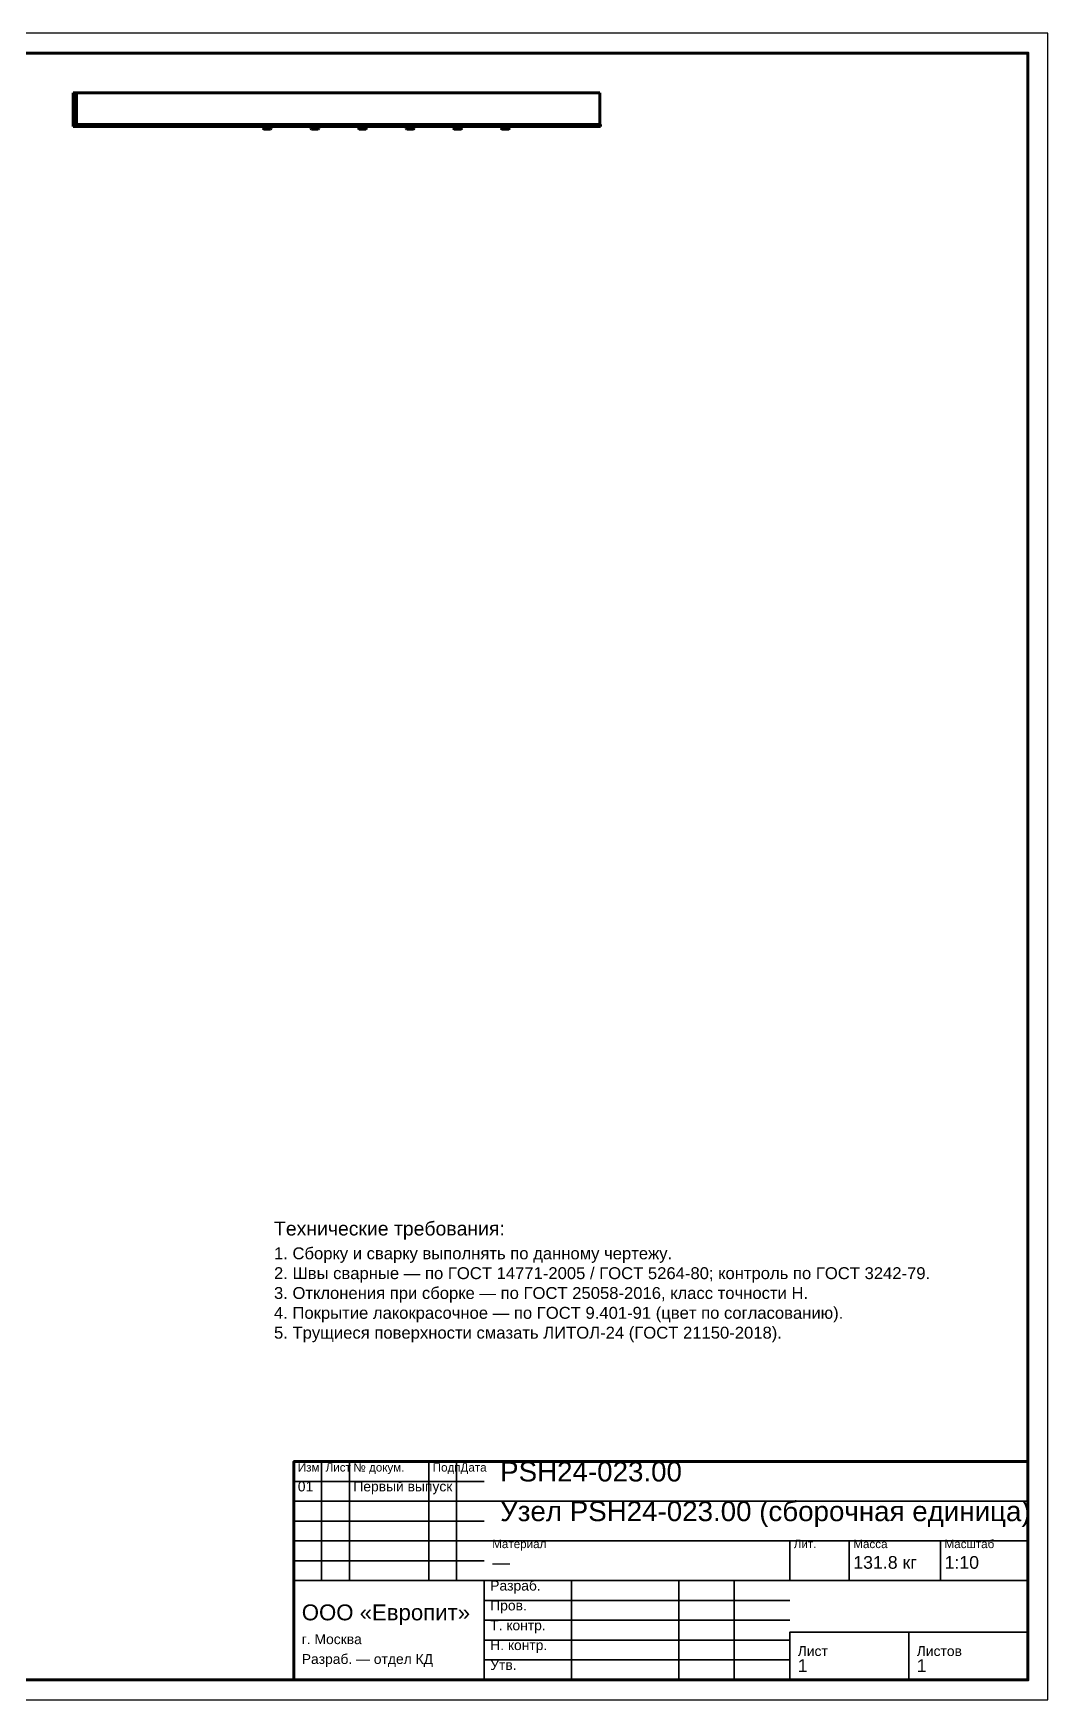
# Model space of a CAD drawing. Header units: millimetres. Extents: x 0 to 594, y 0 to 420.
# Drawn here: x 338.3 to 594, y 0 to 420 of the extents above; entities that cross this region are included whole.
import ezdxf

# ---------------------------------------------------------------- set-up
doc = ezdxf.new("R2010")
doc.units = ezdxf.units.MM
doc.styles.add('GOST', font='Arial')

msp = doc.modelspace()

# ---------------------------------------------------------------- linework, layer by layer
at = {"color": 1, "lineweight": 70}
for p, q in [((348.9, 405), (348.4, 405)), ((348.4, 397), (348.4, 405)), ((348.9, 397), (348.9, 405)), ((348.9, 405), (349.21, 405)), ((349.21, 405), (349.21, 397)), ((471.18, 405), (349.21, 405)), ((471.1, 405), (481.1, 405)), ((481.1, 397), (481.1, 405)), ((348.4, 397), (348.4, 396.5)), ((348.9, 397), (348.4, 397)), ((348.9, 396.5), (348.4, 396.5)), ((473.3, 397), (348.9, 397)), ((348.9, 397), (348.9, 396.5)), ((473.3, 396.5), (348.9, 396.5)), ((396.32, 395.98), (396.32, 396.5)), ((396.45, 395.88), (396.32, 395.98)), ((396.49, 395.81), (396.32, 395.98)), ((396.56, 395.85), (396.45, 395.88)), ((396.49, 395.81), (396.51, 395.81)), ((396.51, 395.81), (396.57, 395.81)), ((396.68, 395.88), (396.56, 395.85)), ((396.57, 395.81), (396.67, 395.81)), ((396.67, 395.81), (396.79, 395.81)), ((396.81, 395.98), (396.68, 395.88)), ((396.79, 395.81), (396.95, 395.81)), ((396.81, 395.98), (396.81, 396.5)), ((397.07, 395.88), (396.81, 395.98)), ((396.95, 395.81), (397.12, 395.81)), ((397.3, 395.85), (397.07, 395.88)), ((397.12, 395.81), (397.3, 395.81)), ((397.53, 395.88), (397.3, 395.85)), ((397.3, 395.81), (397.48, 395.81)), ((397.48, 395.81), (397.65, 395.81)), ((397.79, 395.98), (397.53, 395.88)), ((397.65, 395.81), (397.81, 395.81)), ((397.79, 395.98), (397.79, 396.5)), ((397.92, 395.88), (397.79, 395.98)), ((397.81, 395.81), (397.93, 395.81)), ((398.04, 395.85), (397.92, 395.88)), ((397.93, 395.81), (398.03, 395.81)), ((398.03, 395.81), (398.09, 395.81)), ((398.15, 395.88), (398.04, 395.85)), ((398.09, 395.81), (398.11, 395.81)), ((398.28, 395.98), (398.11, 395.81)), ((398.28, 395.98), (398.15, 395.88)), ((398.28, 395.98), (398.28, 396.5)), ((408.32, 395.98), (408.32, 396.5)), ((408.45, 395.88), (408.32, 395.98)), ((408.49, 395.81), (408.32, 395.98)), ((408.56, 395.85), (408.45, 395.88)), ((408.49, 395.81), (408.51, 395.81)), ((408.51, 395.81), (408.57, 395.81)), ((408.68, 395.88), (408.56, 395.85)), ((408.57, 395.81), (408.67, 395.81)), ((408.67, 395.81), (408.79, 395.81)), ((408.81, 395.98), (408.68, 395.88)), ((408.79, 395.81), (408.95, 395.81)), ((408.81, 395.98), (408.81, 396.5)), ((409.07, 395.88), (408.81, 395.98)), ((408.95, 395.81), (409.12, 395.81)), ((409.3, 395.85), (409.07, 395.88)), ((409.12, 395.81), (409.3, 395.81)), ((409.53, 395.88), (409.3, 395.85)), ((409.3, 395.81), (409.48, 395.81)), ((409.48, 395.81), (409.65, 395.81)), ((409.79, 395.98), (409.53, 395.88)), ((409.65, 395.81), (409.81, 395.81)), ((409.79, 395.98), (409.79, 396.5)), ((409.92, 395.88), (409.79, 395.98)), ((409.81, 395.81), (409.93, 395.81)), ((410.04, 395.85), (409.92, 395.88)), ((409.93, 395.81), (410.03, 395.81)), ((410.03, 395.81), (410.09, 395.81)), ((410.15, 395.88), (410.04, 395.85)), ((410.09, 395.81), (410.11, 395.81)), ((410.28, 395.98), (410.11, 395.81)), ((410.28, 395.98), (410.15, 395.88)), ((410.28, 395.98), (410.28, 396.5)), ((420.32, 395.98), (420.32, 396.5)), ((420.45, 395.88), (420.32, 395.98)), ((420.49, 395.81), (420.32, 395.98)), ((420.56, 395.85), (420.45, 395.88)), ((420.49, 395.81), (420.51, 395.81)), ((420.51, 395.81), (420.57, 395.81)), ((420.68, 395.88), (420.56, 395.85)), ((420.57, 395.81), (420.67, 395.81)), ((420.67, 395.81), (420.79, 395.81)), ((420.81, 395.98), (420.68, 395.88)), ((420.79, 395.81), (420.95, 395.81)), ((420.81, 395.98), (420.81, 396.5)), ((421.07, 395.88), (420.81, 395.98)), ((420.95, 395.81), (421.12, 395.81)), ((421.3, 395.85), (421.07, 395.88)), ((421.12, 395.81), (421.3, 395.81)), ((421.53, 395.88), (421.3, 395.85)), ((421.3, 395.81), (421.48, 395.81)), ((421.48, 395.81), (421.65, 395.81)), ((421.79, 395.98), (421.53, 395.88)), ((421.65, 395.81), (421.81, 395.81)), ((421.79, 395.98), (421.79, 396.5)), ((421.92, 395.88), (421.79, 395.98)), ((421.81, 395.81), (421.93, 395.81)), ((422.04, 395.85), (421.92, 395.88)), ((421.93, 395.81), (422.03, 395.81)), ((422.03, 395.81), (422.09, 395.81)), ((422.15, 395.88), (422.04, 395.85)), ((422.09, 395.81), (422.11, 395.81)), ((422.28, 395.98), (422.11, 395.81)), ((422.28, 395.98), (422.15, 395.88)), ((422.28, 395.98), (422.28, 396.5)), ((432.32, 395.98), (432.32, 396.5)), ((432.45, 395.88), (432.32, 395.98)), ((432.49, 395.81), (432.32, 395.98)), ((432.49, 395.81), (432.32, 395.98)), ((432.56, 395.85), (432.45, 395.88)), ((432.49, 395.81), (432.51, 395.81)), ((432.51, 395.81), (432.57, 395.81)), ((432.68, 395.88), (432.56, 395.85)), ((432.57, 395.81), (432.67, 395.81)), ((432.67, 395.81), (432.79, 395.81)), ((432.81, 395.98), (432.68, 395.88)), ((432.79, 395.81), (432.95, 395.81)), ((432.81, 395.98), (432.81, 396.5)), ((433.07, 395.88), (432.81, 395.98)), ((432.95, 395.81), (433.12, 395.81)), ((433.3, 395.85), (433.07, 395.88)), ((433.12, 395.81), (433.3, 395.81)), ((433.53, 395.88), (433.3, 395.85)), ((433.3, 395.81), (433.48, 395.81)), ((433.48, 395.81), (433.65, 395.81)), ((433.79, 395.98), (433.53, 395.88)), ((433.65, 395.81), (433.81, 395.81)), ((433.79, 395.98), (433.79, 396.5)), ((433.92, 395.88), (433.79, 395.98)), ((433.81, 395.81), (433.93, 395.81)), ((434.04, 395.85), (433.92, 395.88)), ((433.93, 395.81), (434.03, 395.81)), ((434.03, 395.81), (434.09, 395.81)), ((434.15, 395.88), (434.04, 395.85)), ((434.09, 395.81), (434.11, 395.81)), ((434.28, 395.98), (434.11, 395.81)), ((434.28, 395.98), (434.15, 395.88)), ((434.28, 395.98), (434.28, 396.5)), ((444.32, 395.98), (444.32, 396.5)), ((444.45, 395.88), (444.32, 395.98)), ((444.49, 395.81), (444.32, 395.98)), ((444.56, 395.85), (444.45, 395.88)), ((444.49, 395.81), (444.51, 395.81)), ((444.51, 395.81), (444.57, 395.81)), ((444.68, 395.88), (444.56, 395.85)), ((444.57, 395.81), (444.67, 395.81)), ((444.67, 395.81), (444.79, 395.81)), ((444.81, 395.98), (444.68, 395.88)), ((444.79, 395.81), (444.95, 395.81)), ((444.81, 395.98), (444.81, 396.5)), ((445.07, 395.88), (444.81, 395.98)), ((444.95, 395.81), (445.12, 395.81)), ((445.3, 395.85), (445.07, 395.88)), ((445.12, 395.81), (445.3, 395.81)), ((445.53, 395.88), (445.3, 395.85)), ((445.3, 395.81), (445.48, 395.81)), ((445.48, 395.81), (445.65, 395.81)), ((445.79, 395.98), (445.53, 395.88)), ((445.65, 395.81), (445.81, 395.81)), ((445.79, 395.98), (445.79, 396.5)), ((445.92, 395.88), (445.79, 395.98)), ((445.81, 395.81), (445.93, 395.81)), ((446.04, 395.85), (445.92, 395.88)), ((445.93, 395.81), (446.03, 395.81)), ((446.03, 395.81), (446.09, 395.81)), ((446.15, 395.88), (446.04, 395.85)), ((446.09, 395.81), (446.11, 395.81)), ((446.28, 395.98), (446.11, 395.81)), ((446.28, 395.98), (446.15, 395.88)), ((446.28, 395.98), (446.28, 396.5)), ((456.32, 395.98), (456.32, 396.5)), ((456.45, 395.88), (456.32, 395.98)), ((456.49, 395.81), (456.32, 395.98)), ((456.56, 395.85), (456.45, 395.88)), ((456.49, 395.81), (456.51, 395.81)), ((456.51, 395.81), (456.57, 395.81)), ((456.68, 395.88), (456.56, 395.85)), ((456.57, 395.81), (456.67, 395.81)), ((456.67, 395.81), (456.79, 395.81)), ((456.81, 395.98), (456.68, 395.88)), ((456.79, 395.81), (456.95, 395.81)), ((456.81, 395.98), (456.81, 396.5)), ((457.07, 395.88), (456.81, 395.98)), ((456.95, 395.81), (457.12, 395.81)), ((457.3, 395.85), (457.07, 395.88)), ((457.12, 395.81), (457.3, 395.81)), ((457.53, 395.88), (457.3, 395.85)), ((457.3, 395.81), (457.48, 395.81)), ((457.48, 395.81), (457.65, 395.81)), ((457.79, 395.98), (457.53, 395.88)), ((457.65, 395.81), (457.81, 395.81)), ((457.79, 395.98), (457.79, 396.5)), ((457.92, 395.88), (457.79, 395.98)), ((457.81, 395.81), (457.93, 395.81)), ((458.04, 395.85), (457.92, 395.88)), ((457.93, 395.81), (458.03, 395.81)), ((458.03, 395.81), (458.09, 395.81)), ((458.15, 395.88), (458.04, 395.85)), ((458.09, 395.81), (458.11, 395.81)), ((458.28, 395.98), (458.11, 395.81)), ((458.28, 395.98), (458.15, 395.88)), ((458.28, 395.98), (458.28, 396.5)), ((481.3, 397), (473.3, 397)), ((473.3, 397), (473.3, 396.5)), ((481.3, 396.5), (473.3, 396.5)), ((481.3, 397), (481.3, 396.5))]:
    msp.add_line(p, q, dxfattribs=at)
at = {"color": 7, "lineweight": 35}
for p, q in [((411, 30), (411, 60)), ((418, 30), (418, 60)), ((438, 30), (438, 60)), ((445, 30), (445, 60)), ((404, 55), (452, 55)), ((404, 50), (452, 50)), ((452, 50), (589, 50)), ((404, 45), (452, 45)), ((404, 40), (452, 40)), ((452, 40), (589, 40)), ((529, 30), (529, 40)), ((544, 30), (544, 40)), ((567, 30), (567, 40)), ((404, 35), (452, 35)), ((404, 30), (452, 30)), ((452, 30), (589, 30)), ((474, 5), (474, 30)), ((501, 5), (501, 30)), ((515, 5), (515, 30)), ((452, 25), (529, 25)), ((452, 20), (529, 20)), ((529, 17), (589, 17)), ((452, 15), (529, 15)), ((452, 10), (529, 10))]:
    msp.add_line(p, q, dxfattribs=at)
at = {"color": 7, "lineweight": 25}
msp.add_lwpolyline([(0, 0), (594, 0), (594, 420), (0, 420)], close=True, dxfattribs=at)
at = {"color": 7, "lineweight": 70}
for points in [[(20, 5), (589, 5), (589, 415), (20, 415)], [(404, 5), (589, 5), (589, 60), (404, 60)]]:
    msp.add_lwpolyline(points, close=True, dxfattribs=at)
at = {"color": 7, "lineweight": 35}
for points in [[(404, 5), (452, 5), (452, 30), (404, 30)], [(529, 5), (559, 5), (559, 17), (529, 17)], [(559, 5), (589, 5), (589, 17), (559, 17)]]:
    msp.add_lwpolyline(points, close=True, dxfattribs=at)

# ---------------------------------------------------------------- texts
at = {"color": 3, "style": 'GOST'}
for s, height, p in [('Технические требования:', 3.5, (399, 117)), ('1. Сборку и сварку выполнять по данному чертежу.', 3, (399, 111)), ('2. Швы сварные — по ГОСТ 14771-2005 / ГОСТ 5264-80; контроль по ГОСТ 3242-79.', 3, (399, 106)), ('3. Отклонения при сборке — по ГОСТ 25058-2016, класс точности Н.', 3, (399, 101)), ('4. Покрытие лакокрасочное — по ГОСТ 9.401-91 (цвет по согласованию).', 3, (399, 96)), ('5. Трущиеся поверхности смазать ЛИТОЛ-24 (ГОСТ 21150-2018).', 3, (399, 91)), ('Изм.', 2.1, (405, 57.5)), ('Лист', 2.1, (412, 57.5)), ('№ докум.', 2.1, (419, 57.5)), ('Подп.', 2.1, (439, 57.5)), ('Дата', 2.1, (446, 57.5)), ('PSH24-023.00', 5, (456, 55)), ('01', 2.5, (405, 52.5)), ('Первый выпуск', 2.5, (419, 52.5)), ('Узел PSH24-023.00 (сборочная единица)', 5, (456, 45)), ('Материал', 2.1, (454, 38.2)), ('Лит.', 2.1, (530, 38.2)), ('Масса', 2.1, (545, 38.2)), ('Масштаб', 2.1, (568, 38.2)), ('—', 3.2, (454, 33)), ('131.8 кг', 3.2, (545, 33)), ('1:10', 3.2, (568, 33)), ('Разраб.', 2.5, (453.5, 27.5)), ('ООО «Европит»', 4, (406, 20)), ('Пров.', 2.5, (453.5, 22.5)), ('Т. контр.', 2.5, (453.5, 17.5)), ('г. Москва', 2.5, (406, 14)), ('Н. контр.', 2.5, (453.5, 12.5)), ('Лист', 2.5, (531, 11)), ('Листов', 2.5, (561, 11)), ('Разраб. — отдел КД', 2.5, (406, 9)), ('Утв.', 2.5, (453.5, 7.5)), ('1', 3.2, (531, 7)), ('1', 3.2, (561, 7))]:
    msp.add_text(s, height=height, dxfattribs=at).set_placement(p)

doc.saveas('drawing.dxf')
